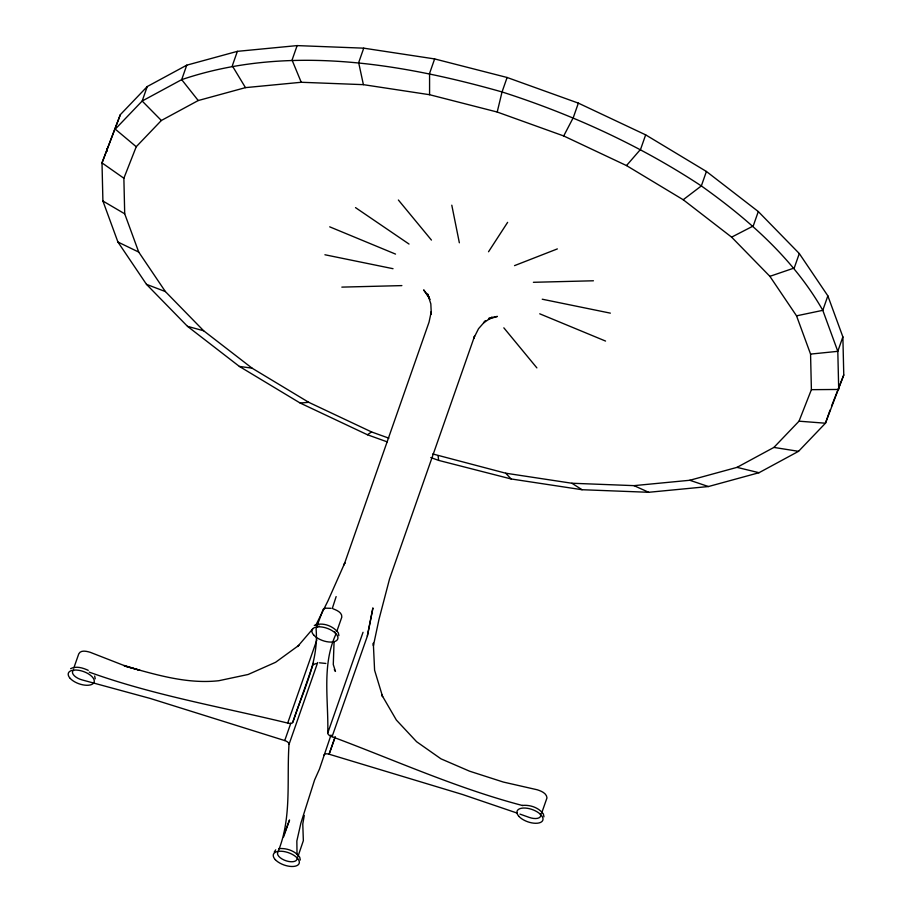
<?xml version="1.0" encoding="UTF-8"?>
<svg xmlns="http://www.w3.org/2000/svg" width="912" height="912" viewBox="0 0 912 912"><rect width="100%" height="100%" fill="white"/><g stroke="black" fill="none" stroke-linecap="round" stroke-linejoin="round"><path stroke-width="1.37" d="M432.744 453.959L505.693 473.203L571.87 483.246L634.034 485.64L689.803 480.271L737.033 467.366L773.912 447.416L799.026 421.184L811.395 389.675L810.563 354.095L796.541 315.837L769.888 276.336L731.618 237.143L683.202 199.739L626.498 165.574L563.696 135.956L497.2 112.028L429.575 94.711L429.575 73.393L434.636 58.927L507.106 77.486L578.356 103.124L645.662 134.862L706.412 171.467L758.294 211.55L799.3 253.547L827.857 295.864L842.87 336.87L843.771 374.98L825.451 423.214L798.536 451.326L759.023 472.712L708.419 486.541L648.66 492.286L582.05 489.721L511.142 478.96L438.672 460.4L430.76 457.55M317.684 662.488L289.013 744.386C286.573 780.376 292.136 818.577 277.658 852.595A10.226 4.902 19.3 0 0 286.448 860.917A10.226 4.902 19.3 0 0 297.084 858.568M334.043 642.31L333.279 664.552L335.468 671.426L334.294 669.647M304.255 815.499L302.784 824.038L303.354 840.647L297.779 857.018M363.033 632.29L327.784 732.94A4.913 2.348 19.3 0 0 332.059 736.714L367.365 636.097L372.928 607.905L367.308 636.074M497.2 112.028L502.045 91.952L507.106 77.486M332.321 608.407L336.14 596.585M434.636 58.927L363.74 48.165L297.13 45.6L237.371 51.346L186.755 65.174L147.242 86.549L120.338 114.661L102.007 162.895L102.908 201.016L117.922 242.022L146.479 284.339L187.496 326.336L239.366 366.419L300.128 403.024L367.422 434.75L387.212 441.875M120.338 114.661L102.007 162.895L123.872 178.239L124.705 213.807L138.727 252.077L165.38 291.566L203.65 330.771L252.065 368.163L308.758 402.329L371.572 431.946L388.854 438.17M147.242 86.549L142.169 101.027L115.265 129.139L136.241 146.729L123.872 178.239M186.755 65.174L181.693 79.64L142.169 101.027L161.356 120.487L198.235 100.537L245.465 87.632L301.234 82.274L363.398 84.656L429.575 94.711M237.371 51.346L232.298 65.812L245.465 87.632M73.815 667.983L78.751 653.893C80.712 649.697 86.731 651.259 90.242 652.319L122.869 665.053L139.946 670.309L124.157 665.885C155.074 674.344 186.287 684.308 218.8 680.717L248.144 674.481L275.606 662.283L299.022 645.217M297.13 45.6L292.057 60.067L301.234 82.274M363.74 48.165L358.667 62.632L363.398 84.656M317.194 625.518L323.179 609.296L325.516 608.179L330.976 608.293M89.239 672.133C153.569 695.343 221.377 706.948 287.69 723.068L316.886 639.893M289.024 744.352A4.913 2.348 19.3 0 0 284.738 740.567L290.848 723.125M287.747 723.091A4.913 2.348 19.3 0 0 292.832 722.19L313.511 663.115M336.87 631.207L341.806 617.128C342.262 612.465 336.631 610.151 333.005 608.806M283.609 836.92L289.537 819.968L283.928 834.662M297.027 854.51L296.845 841.001L300.892 823.103L314.572 780.011L319.485 769.021L331.022 734.969M578.356 103.124L573.295 117.591L563.696 135.956M645.662 134.862L640.589 149.329L626.498 165.574M706.412 171.467L701.339 185.934L683.202 199.739M541.603 813.265L546.983 797.897C546.641 793.132 541.09 791.012 537.168 789.758L503.321 782.051L469.543 771.176L440.975 758.841L416.602 741.718L396.389 720.07L381.752 694.921L382.618 696.62L374.593 670.217L373.327 643.142L373.418 645.605L378.959 619.442L389.561 578.881L474.559 336.175L473.738 338.261L478.526 328.719L485.583 320.693L483.542 322.825L492.07 317.194L488.41 319.177L497.371 316.418L488.798 318.265M758.294 211.55L753.221 226.016L731.618 237.143M799.3 253.547L794.227 268.014L769.888 276.336M827.857 295.864L822.795 310.331L837.809 351.337L838.709 389.458L811.395 389.675M842.87 336.87L837.809 351.337L810.563 354.095M830.057 410.069L825.451 423.214L799.026 421.184M292.843 722.156C302.545 691.866 318.904 661.838 316.099 629.075A10.226 4.902 19.3 0 1 319.246 626.111M831.527 406.148L843.771 374.98M315.712 625.415L327.875 601.065L344.861 562.795L344.041 564.881L429.039 322.164L431.262 311.71L431.319 314.195L430.829 303.856L427.637 294.017L429.028 297.814M488.536 251.758L507.619 222.357M274.284 852.036L275.698 849.847M297.62 646.54L312.998 628.585M136.241 146.729L161.356 120.487M367.422 434.75L371.572 431.946M313.397 664.631L316.361 663.423M514.528 265.631L557.357 248.908M70.634 668.644C76.255 665.76 82.867 667.869 88.236 670.343M314.298 625.427C322.54 621.881 333.097 625.86 338.329 632.825L338.899 635.618M796.541 315.837L822.795 310.331C793.622 259.088 748.877 219.746 701.339 185.934C639.711 145.27 572.257 114.502 502.045 91.952C398.852 62.711 285.775 44.38 181.693 79.64L198.235 100.537M300.128 403.024L308.758 402.329M341.84 287.12L401.873 285.604M533.395 282.298L593.427 280.782M522.542 805.399C530.248 804.737 538.787 807.587 543.392 814.028L543.962 816.821M278.878 848.605C286.585 847.955 295.123 850.793 299.729 857.234L300.299 860.039M319.508 662.807L325.858 663.457M239.366 366.419L252.065 368.163M773.912 447.416L798.536 451.326M324.911 254.756L393.026 268.698M542.241 299.216L610.356 313.147M737.033 467.366L759.023 472.712M522.85 805.604C457.379 788.481 395.386 760.38 332.128 736.736M187.496 326.336L203.65 330.771M284.681 740.555L150.241 698.455L82.297 679.964A10.226 4.902 19.3 0 1 73.644 670.115M689.803 480.271L708.419 486.541M517.343 813.162L462.407 794.455L329.118 754.213L335.228 736.771L329.061 754.201A4.913 2.348 19.3 0 0 323.977 755.102M519.977 814.108L529.211 817.403A10.226 4.902 19.3 0 0 540.212 813.595M146.479 284.339L165.38 291.566M329.711 226.837L395.534 254.095M539.733 313.808L605.557 341.065M634.034 485.64L648.66 492.286M117.922 242.022L138.727 252.077M102.908 201.016L124.705 213.807M571.87 483.246L582.05 489.721M355.509 207.617L409.021 244.051M428.822 296.685L423.658 289.891L430.099 299.41M505.693 473.203L511.142 478.96M398.384 200.013L431.433 240.073M503.834 327.83L536.883 367.889M451.793 205.189L459.352 242.786M94.666 676.031L95.236 678.824M438.068 455.875L438.672 460.4M327.784 732.906C328.582 700.416 321.765 665.714 335.525 635.048A10.226 4.902 19.3 0 0 334.727 631.731M107.08 148.428L107.137 151.255M313.899 635.231A13.646 6.532 19.3 0 0 336.482 640.623A13.646 6.532 19.3 0 0 324.307 627.467A13.646 6.532 19.3 0 0 313.899 635.231M70.235 678.437A13.646 6.532 19.3 0 0 92.819 683.84A13.646 6.532 19.3 0 0 80.644 670.685A13.646 6.532 19.3 0 0 70.235 678.437M275.299 859.651A13.646 6.532 19.3 0 0 297.893 865.043A13.646 6.532 19.3 0 0 285.707 851.888A13.646 6.532 19.3 0 0 275.299 859.651M518.962 816.434A13.646 6.532 19.3 0 0 541.557 821.837A13.646 6.532 19.3 0 0 529.37 808.682A13.646 6.532 19.3 0 0 518.962 816.434"/></g></svg>
